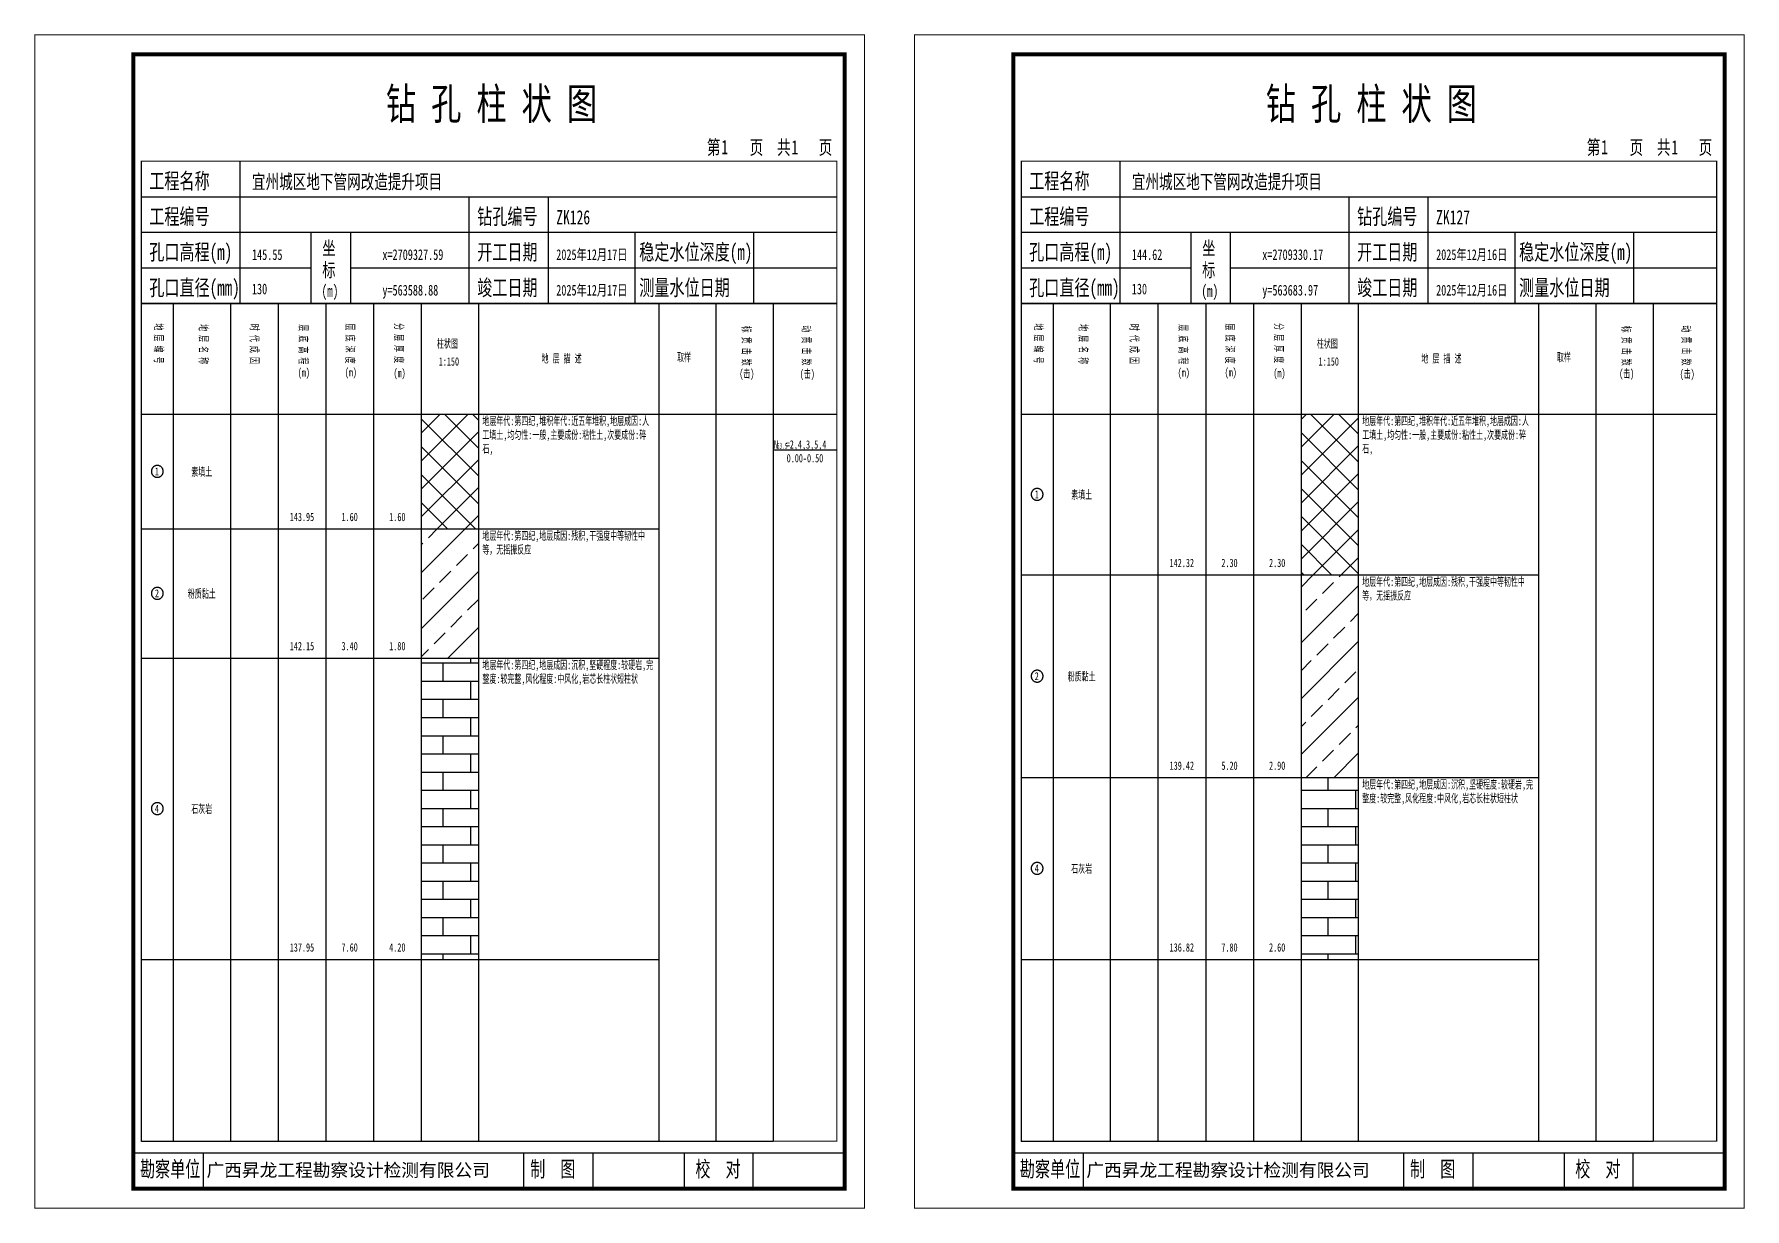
# Model space of a CAD drawing. Header units: millimetres. Extents: x 0 to 2711117, y 0 to 567555.
# Drawn here: x 32957.5 to 33390.4, y -0.1 to 297.1 of the extents above; entities that cross this region are included whole.
import ezdxf
from ezdxf.enums import TextEntityAlignment as Align

# ---------------------------------------------------------------- set-up
doc = ezdxf.new("R2010")
doc.units = ezdxf.units.MM
doc.layers.add('GICAD_POU_TEXTS', color=7, linetype='Continuous')
doc.layers.add('勘察点图例', color=7, linetype='Continuous')
doc.styles.add('HEAD_FONT', font='simfang.ttf', dxfattribs={"width": 0.6})
doc.styles.add('HEAD_FONT2', font='simfang.ttf', dxfattribs={"width": 0.6})
doc.styles.add('HT', font='simhei.ttf')
doc.styles.add('LZ_FONT', font='simfang.ttf', dxfattribs={"width": 0.7, "height": 8})
doc.styles.add('成果图图块', font='simfang.ttf', dxfattribs={"height": 2.5})
doc.styles.add('成果图表体', font='simfang.ttf', dxfattribs={"width": 0.6, "height": 2.1})
pattern_1 = [(45, (0, 0), (-3.5355339, 3.5355339), []), (135, (0, 0), (-3.5355339, -3.5355339), [])]
pattern_2 = [(45, (0, 0), (-7.0710678, 7.0710678), []), (45, (7.071, 0), (-7.0710678, 7.0710678), [4, -2])]
pattern_3 = [(0, (0, 0), (0, 4.6), []), (90, (0, 0), (-7, 4.6), [4.6, -4.6])]

# ---------------------------------------------------------------- blocks, each defined once
blk = doc.blocks.new('ZK126')
for p, q in [((52, 229), (52, 265)), ((27, 256), (203, 256)), ((110, 229), (110, 256)), ((130, 229), (130, 256)), ((27, 247), (203, 247)), ((70, 229), (70, 247)), ((80, 229), (80, 247)), ((152, 229), (152, 247)), ((182, 229), (182, 247)), ((27, 238), (70, 238)), ((80, 238), (203, 238)), ((27, 229), (35.05, 229)), ((35.05, 229), (35.05, 17)), ((35.05, 229), (49.53, 229)), ((49.53, 229), (49.53, 17)), ((49.53, 229), (61.6, 229)), ((61.6, 229), (61.6, 17)), ((61.6, 229), (73.68, 229)), ((73.68, 229), (73.68, 17)), ((73.68, 229), (85.75, 229)), ((85.75, 229), (85.75, 17)), ((85.75, 229), (97.82, 229)), ((97.82, 229), (97.82, 17)), ((97.82, 229), (112.3, 229)), ((112.3, 229), (112.3, 17)), ((112.3, 229), (157.93, 229)), ((157.93, 229), (157.93, 17)), ((157.93, 229), (172.42, 229)), ((172.42, 229), (172.42, 17)), ((172.42, 229), (186.9, 229)), ((186.9, 229), (186.9, 17)), ((186.9, 229), (203, 229)), ((27, 201), (203, 201)), ((27, 17), (35.05, 17)), ((35.05, 17), (49.53, 17)), ((42.74, 4.95), (42.74, 13.95)), ((42.74, 4.95), (42.74, 13.95)), ((49.53, 17), (61.6, 17)), ((61.6, 17), (73.68, 17)), ((73.68, 17), (85.75, 17)), ((85.75, 17), (97.82, 17)), ((97.82, 17), (112.3, 17)), ((112.3, 17), (157.93, 17)), ((123.83, 4.95), (123.83, 13.95)), ((141.38, 4.95), (141.38, 13.95)), ((157.93, 17), (172.42, 17)), ((164.48, 4.95), (164.48, 13.95)), ((172.42, 17), (186.9, 17)), ((181.84, 4.95), (181.84, 13.95)), ((181.84, 4.95), (181.84, 13.95))]:
    blk.add_line(p, q)
for points, const_width in [([(0, 0), (210, 0), (210, 297), (0, 297)], 0.25), ([(25, 5), (205, 5), (205, 292), (25, 292)], 1), ([(27, 265), (203, 265), (203, 17), (27, 17)], 0.3)]:
    blk.add_lwpolyline(points, close=True, dxfattribs=dict(const_width=const_width))
at = {"const_width": 0.3}
for points in [[(27, 229), (203, 229)], [(25, 14), (205, 14)]]:
    blk.add_lwpolyline(points, dxfattribs=at)
at = {"style": 'LZ_FONT', "width": 0.7}
for s, height, p in [('钻 孔 柱 状 图', 8, (88.9, 275.54)), ('第', 3.6, (170.12, 266.7)), ('1', 3.6, (173.78, 266.75)), ('页', 3.6, (180.96, 266.7)), ('共', 3.6, (187.88, 266.7)), ('1', 3.6, (191.54, 266.7)), ('页', 3.6, (198.44, 266.7)), ('工程名称', 4, (29, 258)), ('宜州城区地下管网改造提升项目', 3.6, (55, 258)), ('工程编号', 4, (29, 249)), ('钻孔编号', 4, (112, 249)), ('ZK126', 3.6, (132, 249)), ('孔口高程(m)', 4, (29, 240)), ('145.55', 2.7, (55, 240)), ('坐', 3.5, (72.79, 241.24)), ('x=2709327.59', 2.7, (88, 240)), ('开工日期', 4, (112, 240)), ('2025年12月17日', 2.7, (132, 240)), ('稳定水位深度(m)', 4, (153, 240)), ('标', 3.5, (72.79, 235.7)), ('孔口直径(mm)', 4, (29, 231)), ('130', 2.7, (54.98, 231.31)), ('(m) ', 3, (72.59, 230.65)), ('竣工日期', 4, (112, 231)), ('2025年12月17日', 2.7, (132, 231)), ('测量水位日期', 4, (153, 231)), ('y=563588.88', 2.7, (88, 231)), ('勘察单位', 4, (26.65, 7.95)), ('制  图', 4, (125.4, 7.95)), ('校  对', 4, (167.22, 7.95))]:
    blk.add_text(s, height=height, dxfattribs=at).set_placement(p)
at = {"style": 'HT'}
blk.add_text('广西昇龙工程勘察设计检测有限公司', height=3.2865, dxfattribs=at).set_placement((43.48, 8.02))
at = {"char_height": 2.1, "width": 22.806, "attachment_point": 1, "rotation": 270, "style": 'HEAD_FONT'}
for s, insert in [('地 层 编 号', (32.46, 223.92)), ('地 层 名 称', (43.79, 223.76)), ('时 代 成 因', (56.67, 223.83)), ('层 底 高 程', (69.07, 223.71)), ('层 底 深 度', (80.9, 223.91)), ('分 层 厚 度', (93.26, 224.01)), ('标 贯 击 数', (181.21, 223.37)), ('动 贯 击 数', (196.38, 223.43))]:
    blk.add_mtext(s, dxfattribs=dict(at, insert=insert))
at = {"char_height": 2.1, "attachment_point": 1}
for s, insert, width, style in [('柱状图', (101.82, 219.87), 7.855, 'HEAD_FONT2'), ('取样', (162.58, 216.44), 7.855, 'HEAD_FONT2'), ('(m)', (66.58, 212.56), 4.7944, 'HEAD_FONT'), ('(m)', (78.47, 212.61), 4.7944, 'HEAD_FONT'), ('(m)', (90.81, 212.43), 4.7944, 'HEAD_FONT'), ('1:150', (102.26, 215.36), 6.9223, 'HEAD_FONT2'), ('地 层 描 述', (128.29, 216.11), 22.0781, 'HEAD_FONT2'), ('(击)', (178.33, 212.31), 7.855, 'HEAD_FONT2'), ('(击)', (193.64, 212.22), 7.855, 'HEAD_FONT2')]:
    blk.add_mtext(s, dxfattribs=dict(at, insert=insert, width=width, style=style))
blk = doc.blocks.new('ZK126_0')
at = {"color": 7}
blk.add_polyline3d([(-1.5, 0.02, 0), (-1.5, -0.06, 0), (-1.49, -0.13, 0), (-1.48, -0.2, 0), (-1.47, -0.28, 0), (-1.46, -0.35, 0), (-1.44, -0.42, 0), (-1.41, -0.49, 0), (-1.39, -0.56, 0), (-1.36, -0.63, 0), (-1.32, -0.69, 0), (-1.29, -0.76, 0), (-1.25, -0.82, 0), (-1.2, -0.88, 0), (-1.16, -0.94, 0), (-1.11, -0.99, 0), (-1.06, -1.04, 0), (-1.01, -1.1, 0), (-0.95, -1.14, 0), (-0.89, -1.19, 0), (-0.83, -1.23, 0), (-0.77, -1.27, 0), (-0.71, -1.31, 0), (-0.64, -1.34, 0), (-0.57, -1.37, 0), (-0.51, -1.4, 0), (-0.44, -1.42, 0), (-0.36, -1.44, 0), (-0.29, -1.46, 0), (-0.22, -1.47, 0), (-0.15, -1.48, 0), (-0.07, -1.48, 0), (0, -1.48, 0), (0.07, -1.48, 0), (0.15, -1.48, 0), (0.22, -1.47, 0), (0.29, -1.46, 0), (0.36, -1.44, 0), (0.44, -1.42, 0), (0.51, -1.4, 0), (0.57, -1.37, 0), (0.64, -1.34, 0), (0.71, -1.31, 0), (0.77, -1.27, 0), (0.83, -1.23, 0), (0.89, -1.19, 0), (0.95, -1.14, 0), (1.01, -1.1, 0), (1.06, -1.04, 0), (1.11, -0.99, 0), (1.16, -0.94, 0), (1.2, -0.88, 0), (1.25, -0.82, 0), (1.29, -0.76, 0), (1.32, -0.69, 0), (1.36, -0.63, 0), (1.39, -0.56, 0), (1.41, -0.49, 0), (1.44, -0.42, 0), (1.46, -0.35, 0), (1.47, -0.28, 0), (1.48, -0.2, 0), (1.49, -0.13, 0), (1.5, -0.06, 0), (1.5, 0.02, 0), (1.5, 0.09, 0), (1.49, 0.16, 0), (1.48, 0.24, 0), (1.47, 0.31, 0), (1.46, 0.38, 0), (1.44, 0.45, 0), (1.41, 0.52, 0), (1.39, 0.59, 0), (1.36, 0.66, 0), (1.32, 0.72, 0), (1.29, 0.79, 0), (1.25, 0.85, 0), (1.2, 0.91, 0), (1.16, 0.97, 0), (1.11, 1.02, 0), (1.06, 1.08, 0), (1.01, 1.13, 0), (0.95, 1.18, 0), (0.89, 1.22, 0), (0.83, 1.26, 0), (0.77, 1.3, 0), (0.71, 1.34, 0), (0.64, 1.37, 0), (0.57, 1.4, 0), (0.51, 1.43, 0), (0.44, 1.45, 0), (0.36, 1.47, 0), (0.29, 1.49, 0), (0.22, 1.5, 0), (0.15, 1.51, 0), (0.07, 1.51, 0), (0, 1.52, 0), (-0.07, 1.51, 0), (-0.15, 1.51, 0), (-0.22, 1.5, 0), (-0.29, 1.49, 0), (-0.36, 1.47, 0), (-0.44, 1.45, 0), (-0.51, 1.43, 0), (-0.57, 1.4, 0), (-0.64, 1.37, 0), (-0.71, 1.34, 0), (-0.77, 1.3, 0), (-0.83, 1.26, 0), (-0.89, 1.22, 0), (-0.95, 1.18, 0), (-1.01, 1.13, 0), (-1.06, 1.08, 0), (-1.11, 1.02, 0), (-1.16, 0.97, 0), (-1.2, 0.91, 0), (-1.25, 0.85, 0), (-1.29, 0.79, 0), (-1.32, 0.72, 0), (-1.36, 0.66, 0), (-1.39, 0.59, 0), (-1.41, 0.52, 0), (-1.44, 0.45, 0), (-1.46, 0.38, 0), (-1.47, 0.31, 0), (-1.48, 0.24, 0), (-1.49, 0.16, 0), (-1.5, 0.09, 0), (-1.5, 0.02, 0)], dxfattribs=at)
at = {"layer": 'GICAD_POU_TEXTS', "color": 7, "style": '成果图图块', "width": 0.7}
blk.add_text('1', height=2, dxfattribs=at).set_placement((-0.09, -0.99), align=Align.CENTER)
blk = doc.blocks.new('ZK126_1')
at = {"color": 7}
blk.add_polyline3d([(-1.5, 0.02, 0), (-1.5, -0.06, 0), (-1.49, -0.13, 0), (-1.48, -0.2, 0), (-1.47, -0.28, 0), (-1.46, -0.35, 0), (-1.44, -0.42, 0), (-1.41, -0.49, 0), (-1.39, -0.56, 0), (-1.36, -0.63, 0), (-1.32, -0.69, 0), (-1.29, -0.76, 0), (-1.25, -0.82, 0), (-1.2, -0.88, 0), (-1.16, -0.94, 0), (-1.11, -0.99, 0), (-1.06, -1.04, 0), (-1.01, -1.1, 0), (-0.95, -1.14, 0), (-0.89, -1.19, 0), (-0.83, -1.23, 0), (-0.77, -1.27, 0), (-0.71, -1.31, 0), (-0.64, -1.34, 0), (-0.57, -1.37, 0), (-0.51, -1.4, 0), (-0.44, -1.42, 0), (-0.36, -1.44, 0), (-0.29, -1.46, 0), (-0.22, -1.47, 0), (-0.15, -1.48, 0), (-0.07, -1.48, 0), (0, -1.48, 0), (0.07, -1.48, 0), (0.15, -1.48, 0), (0.22, -1.47, 0), (0.29, -1.46, 0), (0.36, -1.44, 0), (0.44, -1.42, 0), (0.51, -1.4, 0), (0.57, -1.37, 0), (0.64, -1.34, 0), (0.71, -1.31, 0), (0.77, -1.27, 0), (0.83, -1.23, 0), (0.89, -1.19, 0), (0.95, -1.14, 0), (1.01, -1.1, 0), (1.06, -1.04, 0), (1.11, -0.99, 0), (1.16, -0.94, 0), (1.2, -0.88, 0), (1.25, -0.82, 0), (1.29, -0.76, 0), (1.32, -0.69, 0), (1.36, -0.63, 0), (1.39, -0.56, 0), (1.41, -0.49, 0), (1.44, -0.42, 0), (1.46, -0.35, 0), (1.47, -0.28, 0), (1.48, -0.2, 0), (1.49, -0.13, 0), (1.5, -0.06, 0), (1.5, 0.02, 0), (1.5, 0.09, 0), (1.49, 0.16, 0), (1.48, 0.24, 0), (1.47, 0.31, 0), (1.46, 0.38, 0), (1.44, 0.45, 0), (1.41, 0.52, 0), (1.39, 0.59, 0), (1.36, 0.66, 0), (1.32, 0.72, 0), (1.29, 0.79, 0), (1.25, 0.85, 0), (1.2, 0.91, 0), (1.16, 0.97, 0), (1.11, 1.02, 0), (1.06, 1.08, 0), (1.01, 1.13, 0), (0.95, 1.18, 0), (0.89, 1.22, 0), (0.83, 1.26, 0), (0.77, 1.3, 0), (0.71, 1.34, 0), (0.64, 1.37, 0), (0.57, 1.4, 0), (0.51, 1.43, 0), (0.44, 1.45, 0), (0.36, 1.47, 0), (0.29, 1.49, 0), (0.22, 1.5, 0), (0.15, 1.51, 0), (0.07, 1.51, 0), (0, 1.52, 0), (-0.07, 1.51, 0), (-0.15, 1.51, 0), (-0.22, 1.5, 0), (-0.29, 1.49, 0), (-0.36, 1.47, 0), (-0.44, 1.45, 0), (-0.51, 1.43, 0), (-0.57, 1.4, 0), (-0.64, 1.37, 0), (-0.71, 1.34, 0), (-0.77, 1.3, 0), (-0.83, 1.26, 0), (-0.89, 1.22, 0), (-0.95, 1.18, 0), (-1.01, 1.13, 0), (-1.06, 1.08, 0), (-1.11, 1.02, 0), (-1.16, 0.97, 0), (-1.2, 0.91, 0), (-1.25, 0.85, 0), (-1.29, 0.79, 0), (-1.32, 0.72, 0), (-1.36, 0.66, 0), (-1.39, 0.59, 0), (-1.41, 0.52, 0), (-1.44, 0.45, 0), (-1.46, 0.38, 0), (-1.47, 0.31, 0), (-1.48, 0.24, 0), (-1.49, 0.16, 0), (-1.5, 0.09, 0), (-1.5, 0.02, 0)], dxfattribs=at)
at = {"layer": 'GICAD_POU_TEXTS', "color": 7, "style": '成果图图块', "width": 0.7}
blk.add_text('2', height=2, dxfattribs=at).set_placement((-0.09, -0.99), align=Align.CENTER)
blk = doc.blocks.new('ZK126_2')
at = {"color": 7}
blk.add_polyline3d([(-1.5, 0.02, 0), (-1.5, -0.06, 0), (-1.49, -0.13, 0), (-1.48, -0.2, 0), (-1.47, -0.28, 0), (-1.46, -0.35, 0), (-1.44, -0.42, 0), (-1.41, -0.49, 0), (-1.39, -0.56, 0), (-1.36, -0.63, 0), (-1.32, -0.69, 0), (-1.29, -0.76, 0), (-1.25, -0.82, 0), (-1.2, -0.88, 0), (-1.16, -0.94, 0), (-1.11, -0.99, 0), (-1.06, -1.04, 0), (-1.01, -1.1, 0), (-0.95, -1.14, 0), (-0.89, -1.19, 0), (-0.83, -1.23, 0), (-0.77, -1.27, 0), (-0.71, -1.31, 0), (-0.64, -1.34, 0), (-0.57, -1.37, 0), (-0.51, -1.4, 0), (-0.44, -1.42, 0), (-0.36, -1.44, 0), (-0.29, -1.46, 0), (-0.22, -1.47, 0), (-0.15, -1.48, 0), (-0.07, -1.48, 0), (0, -1.48, 0), (0.07, -1.48, 0), (0.15, -1.48, 0), (0.22, -1.47, 0), (0.29, -1.46, 0), (0.36, -1.44, 0), (0.44, -1.42, 0), (0.51, -1.4, 0), (0.57, -1.37, 0), (0.64, -1.34, 0), (0.71, -1.31, 0), (0.77, -1.27, 0), (0.83, -1.23, 0), (0.89, -1.19, 0), (0.95, -1.14, 0), (1.01, -1.1, 0), (1.06, -1.04, 0), (1.11, -0.99, 0), (1.16, -0.94, 0), (1.2, -0.88, 0), (1.25, -0.82, 0), (1.29, -0.76, 0), (1.32, -0.69, 0), (1.36, -0.63, 0), (1.39, -0.56, 0), (1.41, -0.49, 0), (1.44, -0.42, 0), (1.46, -0.35, 0), (1.47, -0.28, 0), (1.48, -0.2, 0), (1.49, -0.13, 0), (1.5, -0.06, 0), (1.5, 0.02, 0), (1.5, 0.09, 0), (1.49, 0.16, 0), (1.48, 0.24, 0), (1.47, 0.31, 0), (1.46, 0.38, 0), (1.44, 0.45, 0), (1.41, 0.52, 0), (1.39, 0.59, 0), (1.36, 0.66, 0), (1.32, 0.72, 0), (1.29, 0.79, 0), (1.25, 0.85, 0), (1.2, 0.91, 0), (1.16, 0.97, 0), (1.11, 1.02, 0), (1.06, 1.08, 0), (1.01, 1.13, 0), (0.95, 1.18, 0), (0.89, 1.22, 0), (0.83, 1.26, 0), (0.77, 1.3, 0), (0.71, 1.34, 0), (0.64, 1.37, 0), (0.57, 1.4, 0), (0.51, 1.43, 0), (0.44, 1.45, 0), (0.36, 1.47, 0), (0.29, 1.49, 0), (0.22, 1.5, 0), (0.15, 1.51, 0), (0.07, 1.51, 0), (0, 1.52, 0), (-0.07, 1.51, 0), (-0.15, 1.51, 0), (-0.22, 1.5, 0), (-0.29, 1.49, 0), (-0.36, 1.47, 0), (-0.44, 1.45, 0), (-0.51, 1.43, 0), (-0.57, 1.4, 0), (-0.64, 1.37, 0), (-0.71, 1.34, 0), (-0.77, 1.3, 0), (-0.83, 1.26, 0), (-0.89, 1.22, 0), (-0.95, 1.18, 0), (-1.01, 1.13, 0), (-1.06, 1.08, 0), (-1.11, 1.02, 0), (-1.16, 0.97, 0), (-1.2, 0.91, 0), (-1.25, 0.85, 0), (-1.29, 0.79, 0), (-1.32, 0.72, 0), (-1.36, 0.66, 0), (-1.39, 0.59, 0), (-1.41, 0.52, 0), (-1.44, 0.45, 0), (-1.46, 0.38, 0), (-1.47, 0.31, 0), (-1.48, 0.24, 0), (-1.49, 0.16, 0), (-1.5, 0.09, 0), (-1.5, 0.02, 0)], dxfattribs=at)
at = {"layer": 'GICAD_POU_TEXTS', "color": 7, "style": '成果图图块', "width": 0.7}
blk.add_text('4', height=2, dxfattribs=at).set_placement((-0.09, -0.99), align=Align.CENTER)
blk = doc.blocks.new('ZK127')
for p, q in [((52, 229), (52, 265)), ((27, 256), (203, 256)), ((110, 229), (110, 256)), ((130, 229), (130, 256)), ((27, 247), (203, 247)), ((70, 229), (70, 247)), ((80, 229), (80, 247)), ((152, 229), (152, 247)), ((182, 229), (182, 247)), ((27, 238), (70, 238)), ((80, 238), (203, 238)), ((27, 229), (35.05, 229)), ((35.05, 229), (35.05, 17)), ((35.05, 229), (49.53, 229)), ((49.53, 229), (49.53, 17)), ((49.53, 229), (61.6, 229)), ((61.6, 229), (61.6, 17)), ((61.6, 229), (73.68, 229)), ((73.68, 229), (73.68, 17)), ((73.68, 229), (85.75, 229)), ((85.75, 229), (85.75, 17)), ((85.75, 229), (97.82, 229)), ((97.82, 229), (97.82, 17)), ((97.82, 229), (112.3, 229)), ((112.3, 229), (112.3, 17)), ((112.3, 229), (157.93, 229)), ((157.93, 229), (157.93, 17)), ((157.93, 229), (172.42, 229)), ((172.42, 229), (172.42, 17)), ((172.42, 229), (186.9, 229)), ((186.9, 229), (186.9, 17)), ((186.9, 229), (203, 229)), ((27, 201), (203, 201)), ((27, 17), (35.05, 17)), ((35.05, 17), (49.53, 17)), ((42.74, 4.95), (42.74, 13.95)), ((42.74, 4.95), (42.74, 13.95)), ((49.53, 17), (61.6, 17)), ((61.6, 17), (73.68, 17)), ((73.68, 17), (85.75, 17)), ((85.75, 17), (97.82, 17)), ((97.82, 17), (112.3, 17)), ((112.3, 17), (157.93, 17)), ((123.83, 4.95), (123.83, 13.95)), ((141.38, 4.95), (141.38, 13.95)), ((157.93, 17), (172.42, 17)), ((164.48, 4.95), (164.48, 13.95)), ((172.42, 17), (186.9, 17)), ((181.84, 4.95), (181.84, 13.95)), ((181.84, 4.95), (181.84, 13.95))]:
    blk.add_line(p, q)
for points, const_width in [([(0, 0), (210, 0), (210, 297), (0, 297)], 0.25), ([(25, 5), (205, 5), (205, 292), (25, 292)], 1), ([(27, 265), (203, 265), (203, 17), (27, 17)], 0.3)]:
    blk.add_lwpolyline(points, close=True, dxfattribs=dict(const_width=const_width))
at = {"const_width": 0.3}
for points in [[(27, 229), (203, 229)], [(25, 14), (205, 14)]]:
    blk.add_lwpolyline(points, dxfattribs=at)
at = {"style": 'LZ_FONT', "width": 0.7}
for s, height, p in [('钻 孔 柱 状 图', 8, (88.9, 275.54)), ('第', 3.6, (170.12, 266.7)), ('1', 3.6, (173.78, 266.75)), ('页', 3.6, (180.96, 266.7)), ('共', 3.6, (187.88, 266.7)), ('1', 3.6, (191.54, 266.7)), ('页', 3.6, (198.44, 266.7)), ('工程名称', 4, (29, 258)), ('宜州城区地下管网改造提升项目', 3.6, (55, 258)), ('工程编号', 4, (29, 249)), ('钻孔编号', 4, (112, 249)), ('ZK127', 3.6, (132, 249)), ('孔口高程(m)', 4, (29, 240)), ('144.62', 2.7, (55, 240)), ('坐', 3.5, (72.79, 241.24)), ('x=2709330.17', 2.7, (88, 240)), ('开工日期', 4, (112, 240)), ('2025年12月16日', 2.7, (132, 240)), ('稳定水位深度(m)', 4, (153, 240)), ('标', 3.5, (72.79, 235.7)), ('孔口直径(mm)', 4, (29, 231)), ('130', 2.7, (54.98, 231.31)), ('(m) ', 3, (72.59, 230.65)), ('竣工日期', 4, (112, 231)), ('2025年12月16日', 2.7, (132, 231)), ('测量水位日期', 4, (153, 231)), ('y=563683.97', 2.7, (88, 231)), ('勘察单位', 4, (26.65, 7.95)), ('制  图', 4, (125.4, 7.95)), ('校  对', 4, (167.22, 7.95))]:
    blk.add_text(s, height=height, dxfattribs=at).set_placement(p)
at = {"style": 'HT'}
blk.add_text('广西昇龙工程勘察设计检测有限公司', height=3.2865, dxfattribs=at).set_placement((43.48, 8.02))
at = {"char_height": 2.1, "width": 22.806, "attachment_point": 1, "rotation": 270, "style": 'HEAD_FONT'}
for s, insert in [('地 层 编 号', (32.46, 223.92)), ('地 层 名 称', (43.79, 223.76)), ('时 代 成 因', (56.67, 223.83)), ('层 底 高 程', (69.07, 223.71)), ('层 底 深 度', (80.9, 223.91)), ('分 层 厚 度', (93.26, 224.01)), ('标 贯 击 数', (181.21, 223.37)), ('动 贯 击 数', (196.38, 223.43))]:
    blk.add_mtext(s, dxfattribs=dict(at, insert=insert))
at = {"char_height": 2.1, "attachment_point": 1}
for s, insert, width, style in [('柱状图', (101.82, 219.87), 7.855, 'HEAD_FONT2'), ('取样', (162.58, 216.44), 7.855, 'HEAD_FONT2'), ('(m)', (66.58, 212.56), 4.7944, 'HEAD_FONT'), ('(m)', (78.47, 212.61), 4.7944, 'HEAD_FONT'), ('(m)', (90.81, 212.43), 4.7944, 'HEAD_FONT'), ('1:150', (102.26, 215.36), 6.9223, 'HEAD_FONT2'), ('地 层 描 述', (128.29, 216.11), 22.0781, 'HEAD_FONT2'), ('(击)', (178.33, 212.31), 7.855, 'HEAD_FONT2'), ('(击)', (193.64, 212.22), 7.855, 'HEAD_FONT2')]:
    blk.add_mtext(s, dxfattribs=dict(at, insert=insert, width=width, style=style))
blk = doc.blocks.new('ZK127_0')
at = {"color": 7}
blk.add_polyline3d([(-1.5, 0.02, 0), (-1.5, -0.06, 0), (-1.49, -0.13, 0), (-1.48, -0.2, 0), (-1.47, -0.28, 0), (-1.46, -0.35, 0), (-1.44, -0.42, 0), (-1.41, -0.49, 0), (-1.39, -0.56, 0), (-1.36, -0.63, 0), (-1.32, -0.69, 0), (-1.29, -0.76, 0), (-1.25, -0.82, 0), (-1.2, -0.88, 0), (-1.16, -0.94, 0), (-1.11, -0.99, 0), (-1.06, -1.04, 0), (-1.01, -1.1, 0), (-0.95, -1.14, 0), (-0.89, -1.19, 0), (-0.83, -1.23, 0), (-0.77, -1.27, 0), (-0.71, -1.31, 0), (-0.64, -1.34, 0), (-0.57, -1.37, 0), (-0.51, -1.4, 0), (-0.44, -1.42, 0), (-0.36, -1.44, 0), (-0.29, -1.46, 0), (-0.22, -1.47, 0), (-0.15, -1.48, 0), (-0.07, -1.48, 0), (0, -1.48, 0), (0.07, -1.48, 0), (0.15, -1.48, 0), (0.22, -1.47, 0), (0.29, -1.46, 0), (0.36, -1.44, 0), (0.44, -1.42, 0), (0.51, -1.4, 0), (0.57, -1.37, 0), (0.64, -1.34, 0), (0.71, -1.31, 0), (0.77, -1.27, 0), (0.83, -1.23, 0), (0.89, -1.19, 0), (0.95, -1.14, 0), (1.01, -1.1, 0), (1.06, -1.04, 0), (1.11, -0.99, 0), (1.16, -0.94, 0), (1.2, -0.88, 0), (1.25, -0.82, 0), (1.29, -0.76, 0), (1.32, -0.69, 0), (1.36, -0.63, 0), (1.39, -0.56, 0), (1.41, -0.49, 0), (1.44, -0.42, 0), (1.46, -0.35, 0), (1.47, -0.28, 0), (1.48, -0.2, 0), (1.49, -0.13, 0), (1.5, -0.06, 0), (1.5, 0.02, 0), (1.5, 0.09, 0), (1.49, 0.16, 0), (1.48, 0.24, 0), (1.47, 0.31, 0), (1.46, 0.38, 0), (1.44, 0.45, 0), (1.41, 0.52, 0), (1.39, 0.59, 0), (1.36, 0.66, 0), (1.32, 0.72, 0), (1.29, 0.79, 0), (1.25, 0.85, 0), (1.2, 0.91, 0), (1.16, 0.97, 0), (1.11, 1.02, 0), (1.06, 1.08, 0), (1.01, 1.13, 0), (0.95, 1.18, 0), (0.89, 1.22, 0), (0.83, 1.26, 0), (0.77, 1.3, 0), (0.71, 1.34, 0), (0.64, 1.37, 0), (0.57, 1.4, 0), (0.51, 1.43, 0), (0.44, 1.45, 0), (0.36, 1.47, 0), (0.29, 1.49, 0), (0.22, 1.5, 0), (0.15, 1.51, 0), (0.07, 1.51, 0), (0, 1.52, 0), (-0.07, 1.51, 0), (-0.15, 1.51, 0), (-0.22, 1.5, 0), (-0.29, 1.49, 0), (-0.36, 1.47, 0), (-0.44, 1.45, 0), (-0.51, 1.43, 0), (-0.57, 1.4, 0), (-0.64, 1.37, 0), (-0.71, 1.34, 0), (-0.77, 1.3, 0), (-0.83, 1.26, 0), (-0.89, 1.22, 0), (-0.95, 1.18, 0), (-1.01, 1.13, 0), (-1.06, 1.08, 0), (-1.11, 1.02, 0), (-1.16, 0.97, 0), (-1.2, 0.91, 0), (-1.25, 0.85, 0), (-1.29, 0.79, 0), (-1.32, 0.72, 0), (-1.36, 0.66, 0), (-1.39, 0.59, 0), (-1.41, 0.52, 0), (-1.44, 0.45, 0), (-1.46, 0.38, 0), (-1.47, 0.31, 0), (-1.48, 0.24, 0), (-1.49, 0.16, 0), (-1.5, 0.09, 0), (-1.5, 0.02, 0)], dxfattribs=at)
at = {"layer": 'GICAD_POU_TEXTS', "color": 7, "style": '成果图图块', "width": 0.7}
blk.add_text('1', height=2, dxfattribs=at).set_placement((-0.09, -0.99), align=Align.CENTER)
blk = doc.blocks.new('ZK127_1')
at = {"color": 7}
blk.add_polyline3d([(-1.5, 0.02, 0), (-1.5, -0.06, 0), (-1.49, -0.13, 0), (-1.48, -0.2, 0), (-1.47, -0.28, 0), (-1.46, -0.35, 0), (-1.44, -0.42, 0), (-1.41, -0.49, 0), (-1.39, -0.56, 0), (-1.36, -0.63, 0), (-1.32, -0.69, 0), (-1.29, -0.76, 0), (-1.25, -0.82, 0), (-1.2, -0.88, 0), (-1.16, -0.94, 0), (-1.11, -0.99, 0), (-1.06, -1.04, 0), (-1.01, -1.1, 0), (-0.95, -1.14, 0), (-0.89, -1.19, 0), (-0.83, -1.23, 0), (-0.77, -1.27, 0), (-0.71, -1.31, 0), (-0.64, -1.34, 0), (-0.57, -1.37, 0), (-0.51, -1.4, 0), (-0.44, -1.42, 0), (-0.36, -1.44, 0), (-0.29, -1.46, 0), (-0.22, -1.47, 0), (-0.15, -1.48, 0), (-0.07, -1.48, 0), (0, -1.48, 0), (0.07, -1.48, 0), (0.15, -1.48, 0), (0.22, -1.47, 0), (0.29, -1.46, 0), (0.36, -1.44, 0), (0.44, -1.42, 0), (0.51, -1.4, 0), (0.57, -1.37, 0), (0.64, -1.34, 0), (0.71, -1.31, 0), (0.77, -1.27, 0), (0.83, -1.23, 0), (0.89, -1.19, 0), (0.95, -1.14, 0), (1.01, -1.1, 0), (1.06, -1.04, 0), (1.11, -0.99, 0), (1.16, -0.94, 0), (1.2, -0.88, 0), (1.25, -0.82, 0), (1.29, -0.76, 0), (1.32, -0.69, 0), (1.36, -0.63, 0), (1.39, -0.56, 0), (1.41, -0.49, 0), (1.44, -0.42, 0), (1.46, -0.35, 0), (1.47, -0.28, 0), (1.48, -0.2, 0), (1.49, -0.13, 0), (1.5, -0.06, 0), (1.5, 0.02, 0), (1.5, 0.09, 0), (1.49, 0.16, 0), (1.48, 0.24, 0), (1.47, 0.31, 0), (1.46, 0.38, 0), (1.44, 0.45, 0), (1.41, 0.52, 0), (1.39, 0.59, 0), (1.36, 0.66, 0), (1.32, 0.72, 0), (1.29, 0.79, 0), (1.25, 0.85, 0), (1.2, 0.91, 0), (1.16, 0.97, 0), (1.11, 1.02, 0), (1.06, 1.08, 0), (1.01, 1.13, 0), (0.95, 1.18, 0), (0.89, 1.22, 0), (0.83, 1.26, 0), (0.77, 1.3, 0), (0.71, 1.34, 0), (0.64, 1.37, 0), (0.57, 1.4, 0), (0.51, 1.43, 0), (0.44, 1.45, 0), (0.36, 1.47, 0), (0.29, 1.49, 0), (0.22, 1.5, 0), (0.15, 1.51, 0), (0.07, 1.51, 0), (0, 1.52, 0), (-0.07, 1.51, 0), (-0.15, 1.51, 0), (-0.22, 1.5, 0), (-0.29, 1.49, 0), (-0.36, 1.47, 0), (-0.44, 1.45, 0), (-0.51, 1.43, 0), (-0.57, 1.4, 0), (-0.64, 1.37, 0), (-0.71, 1.34, 0), (-0.77, 1.3, 0), (-0.83, 1.26, 0), (-0.89, 1.22, 0), (-0.95, 1.18, 0), (-1.01, 1.13, 0), (-1.06, 1.08, 0), (-1.11, 1.02, 0), (-1.16, 0.97, 0), (-1.2, 0.91, 0), (-1.25, 0.85, 0), (-1.29, 0.79, 0), (-1.32, 0.72, 0), (-1.36, 0.66, 0), (-1.39, 0.59, 0), (-1.41, 0.52, 0), (-1.44, 0.45, 0), (-1.46, 0.38, 0), (-1.47, 0.31, 0), (-1.48, 0.24, 0), (-1.49, 0.16, 0), (-1.5, 0.09, 0), (-1.5, 0.02, 0)], dxfattribs=at)
at = {"layer": 'GICAD_POU_TEXTS', "color": 7, "style": '成果图图块', "width": 0.7}
blk.add_text('2', height=2, dxfattribs=at).set_placement((-0.09, -0.99), align=Align.CENTER)
blk = doc.blocks.new('ZK127_2')
at = {"color": 7}
blk.add_polyline3d([(-1.5, 0.02, 0), (-1.5, -0.06, 0), (-1.49, -0.13, 0), (-1.48, -0.2, 0), (-1.47, -0.28, 0), (-1.46, -0.35, 0), (-1.44, -0.42, 0), (-1.41, -0.49, 0), (-1.39, -0.56, 0), (-1.36, -0.63, 0), (-1.32, -0.69, 0), (-1.29, -0.76, 0), (-1.25, -0.82, 0), (-1.2, -0.88, 0), (-1.16, -0.94, 0), (-1.11, -0.99, 0), (-1.06, -1.04, 0), (-1.01, -1.1, 0), (-0.95, -1.14, 0), (-0.89, -1.19, 0), (-0.83, -1.23, 0), (-0.77, -1.27, 0), (-0.71, -1.31, 0), (-0.64, -1.34, 0), (-0.57, -1.37, 0), (-0.51, -1.4, 0), (-0.44, -1.42, 0), (-0.36, -1.44, 0), (-0.29, -1.46, 0), (-0.22, -1.47, 0), (-0.15, -1.48, 0), (-0.07, -1.48, 0), (0, -1.48, 0), (0.07, -1.48, 0), (0.15, -1.48, 0), (0.22, -1.47, 0), (0.29, -1.46, 0), (0.36, -1.44, 0), (0.44, -1.42, 0), (0.51, -1.4, 0), (0.57, -1.37, 0), (0.64, -1.34, 0), (0.71, -1.31, 0), (0.77, -1.27, 0), (0.83, -1.23, 0), (0.89, -1.19, 0), (0.95, -1.14, 0), (1.01, -1.1, 0), (1.06, -1.04, 0), (1.11, -0.99, 0), (1.16, -0.94, 0), (1.2, -0.88, 0), (1.25, -0.82, 0), (1.29, -0.76, 0), (1.32, -0.69, 0), (1.36, -0.63, 0), (1.39, -0.56, 0), (1.41, -0.49, 0), (1.44, -0.42, 0), (1.46, -0.35, 0), (1.47, -0.28, 0), (1.48, -0.2, 0), (1.49, -0.13, 0), (1.5, -0.06, 0), (1.5, 0.02, 0), (1.5, 0.09, 0), (1.49, 0.16, 0), (1.48, 0.24, 0), (1.47, 0.31, 0), (1.46, 0.38, 0), (1.44, 0.45, 0), (1.41, 0.52, 0), (1.39, 0.59, 0), (1.36, 0.66, 0), (1.32, 0.72, 0), (1.29, 0.79, 0), (1.25, 0.85, 0), (1.2, 0.91, 0), (1.16, 0.97, 0), (1.11, 1.02, 0), (1.06, 1.08, 0), (1.01, 1.13, 0), (0.95, 1.18, 0), (0.89, 1.22, 0), (0.83, 1.26, 0), (0.77, 1.3, 0), (0.71, 1.34, 0), (0.64, 1.37, 0), (0.57, 1.4, 0), (0.51, 1.43, 0), (0.44, 1.45, 0), (0.36, 1.47, 0), (0.29, 1.49, 0), (0.22, 1.5, 0), (0.15, 1.51, 0), (0.07, 1.51, 0), (0, 1.52, 0), (-0.07, 1.51, 0), (-0.15, 1.51, 0), (-0.22, 1.5, 0), (-0.29, 1.49, 0), (-0.36, 1.47, 0), (-0.44, 1.45, 0), (-0.51, 1.43, 0), (-0.57, 1.4, 0), (-0.64, 1.37, 0), (-0.71, 1.34, 0), (-0.77, 1.3, 0), (-0.83, 1.26, 0), (-0.89, 1.22, 0), (-0.95, 1.18, 0), (-1.01, 1.13, 0), (-1.06, 1.08, 0), (-1.11, 1.02, 0), (-1.16, 0.97, 0), (-1.2, 0.91, 0), (-1.25, 0.85, 0), (-1.29, 0.79, 0), (-1.32, 0.72, 0), (-1.36, 0.66, 0), (-1.39, 0.59, 0), (-1.41, 0.52, 0), (-1.44, 0.45, 0), (-1.46, 0.38, 0), (-1.47, 0.31, 0), (-1.48, 0.24, 0), (-1.49, 0.16, 0), (-1.5, 0.09, 0), (-1.5, 0.02, 0)], dxfattribs=at)
at = {"layer": 'GICAD_POU_TEXTS', "color": 7, "style": '成果图图块', "width": 0.7}
blk.add_text('4', height=2, dxfattribs=at).set_placement((-0.09, -0.99), align=Align.CENTER)

msp = doc.modelspace()

# ---------------------------------------------------------------- hatches: boundary and pattern name
at = {"layer": '勘察点图例'}
h = msp.add_hatch(dxfattribs=at)
h.set_pattern_fill('GKSTT', color=256, scale=0.5, style=0, pattern_type=2)
h.set_pattern_definition(pattern_1)
h.paths.add_polyline_path([(33055.42, 171.95), (33069.91, 171.95), (33069.91, 201), (33055.42, 201)])
h = msp.add_hatch(dxfattribs=at)
h.set_pattern_fill('GKSTT', color=256, scale=0.5, style=0, pattern_type=2)
h.set_pattern_definition(pattern_1)
h.paths.add_polyline_path([(33278.11, 160.31), (33292.59, 160.31), (33292.59, 201), (33278.11, 201)])
h = msp.add_hatch(dxfattribs=at)
h.set_pattern_fill('GKFZNT', color=256, scale=0.5, style=0, pattern_type=2)
h.set_pattern_definition(pattern_2)
h.paths.add_polyline_path([(33055.42, 139.26), (33069.91, 139.26), (33069.91, 171.95), (33055.42, 171.95)])
h = msp.add_hatch(dxfattribs=at)
h.set_pattern_fill('GKFZNT', color=256, scale=0.5, style=0, pattern_type=2)
h.set_pattern_definition(pattern_2)
h.paths.add_polyline_path([(33278.11, 109), (33292.59, 109), (33292.59, 160.31), (33278.11, 160.31)])
h = msp.add_hatch(dxfattribs=at)
h.set_pattern_fill('GKSHY', color=256, scale=0.5, style=0, pattern_type=2)
h.set_pattern_definition(pattern_3)
h.paths.add_polyline_path([(33055.42, 63), (33069.91, 63), (33069.91, 139.26), (33055.42, 139.26)])
h = msp.add_hatch(dxfattribs=at)
h.set_pattern_fill('GKSHY', color=256, scale=0.5, style=0, pattern_type=2)
h.set_pattern_definition(pattern_3)
h.paths.add_polyline_path([(33278.11, 63), (33292.59, 63), (33292.59, 109), (33278.11, 109)])

# ---------------------------------------------------------------- linework, layer by layer
for p, q in [((33144.51, 191.92), (33160.6, 191.92)), ((32984.6, 171.95), (33069.91, 171.95)), ((33069.91, 171.95), (33115.54, 171.95)), ((33207.29, 160.31), (33292.59, 160.31)), ((33292.59, 160.31), (33338.22, 160.31)), ((32984.6, 139.26), (33069.91, 139.26)), ((33069.91, 139.26), (33115.54, 139.26)), ((33207.29, 109), (33292.59, 109)), ((33292.59, 109), (33338.22, 109)), ((32984.6, 63), (33069.91, 63)), ((33069.91, 63), (33115.54, 63)), ((33207.29, 63), (33292.59, 63)), ((33292.59, 63), (33338.22, 63))]:
    msp.add_line(p, q, dxfattribs=at)

# ---------------------------------------------------------------- block references
for name, p in [('ZK126', (32957.6, 0)), ('ZK127', (33180.29, 0)), ('ZK126_0', (32988.63, 186.47)), ('ZK127_0', (33211.31, 180.65)), ('ZK126_1', (32988.63, 155.61)), ('ZK127_1', (33211.31, 134.65)), ('ZK126_2', (32988.63, 101.13)), ('ZK127_2', (33211.31, 86))]:
    msp.add_blockref(name, p, dxfattribs=at)

# ---------------------------------------------------------------- texts
at = {"layer": '勘察点图例', "style": '成果图表体', "width": 0.6}
for s, height, p in [('N', 2.1, (33144.71, 192.25)), ('63.5', 1.4, (33145.41, 192.25)), ('=', 2.1, (33147.71, 192.25))]:
    msp.add_text(s, height=height, dxfattribs=at).set_placement(p)
for s, p in [('0.00-0.50', (33152.55, 189.82)), ('素填土', (32999.89, 186.47)), ('素填土', (33222.58, 180.65)), ('143.95', (33025.24, 174.95)), ('1.60', (33037.31, 174.95)), ('1.60', (33049.38, 174.95)), ('142.32', (33247.93, 163.31)), ('2.30', (33260, 163.31)), ('2.30', (33272.07, 163.31)), ('粉质黏土', (32999.89, 155.61)), ('142.15', (33025.24, 142.26)), ('3.40', (33037.31, 142.26)), ('1.80', (33049.38, 142.26)), ('粉质黏土', (33222.58, 134.65)), ('139.42', (33247.93, 112)), ('5.20', (33260, 112)), ('2.90', (33272.07, 112)), ('石灰岩', (32999.89, 101.13)), ('石灰岩', (33222.58, 86)), ('137.95', (33025.24, 66)), ('7.60', (33037.31, 66)), ('4.20', (33049.38, 66)), ('136.82', (33247.93, 66)), ('7.80', (33260, 66)), ('2.60', (33272.07, 66))]:
    msp.add_text(s, height=2.1, dxfattribs=at).set_placement(p, align=Align.MIDDLE)
at = {"layer": '勘察点图例', "char_height": 2.1, "attachment_point": 1, "style": '成果图表体'}
for s, insert, width in [('地层年代:第四纪,堆积年代:近五年堆积,地层成因:人工填土,均匀性:一般,主要成份:粘性土,次要成份:碎石,', (33070.91, 200.3), 43.6296), ('地层年代:第四纪,堆积年代:近五年堆积,地层成因:人工填土,均匀性:一般,主要成份:粘性土,次要成份:碎石,', (33293.59, 200.3), 43.6296), ('2,4,3,5,4', (33148.71, 194.35), 4), ('地层年代:第四纪,地层成因:残积,干强度中等韧性中等，无摇振反应', (33070.91, 171.25), 43.6296), ('地层年代:第四纪,地层成因:残积,干强度中等韧性中等，无摇振反应', (33293.59, 159.61), 43.6296), ('地层年代:第四纪,地层成因:沉积,坚硬程度:较硬岩,完整度:较完整,风化程度:中风化,岩芯长柱状短柱状', (33070.91, 138.56), 43.6296), ('地层年代:第四纪,地层成因:沉积,坚硬程度:较硬岩,完整度:较完整,风化程度:中风化,岩芯长柱状短柱状', (33293.59, 108.3), 43.6296)]:
    msp.add_mtext(s, dxfattribs=dict(at, insert=insert, width=width))

doc.saveas('drawing.dxf')
